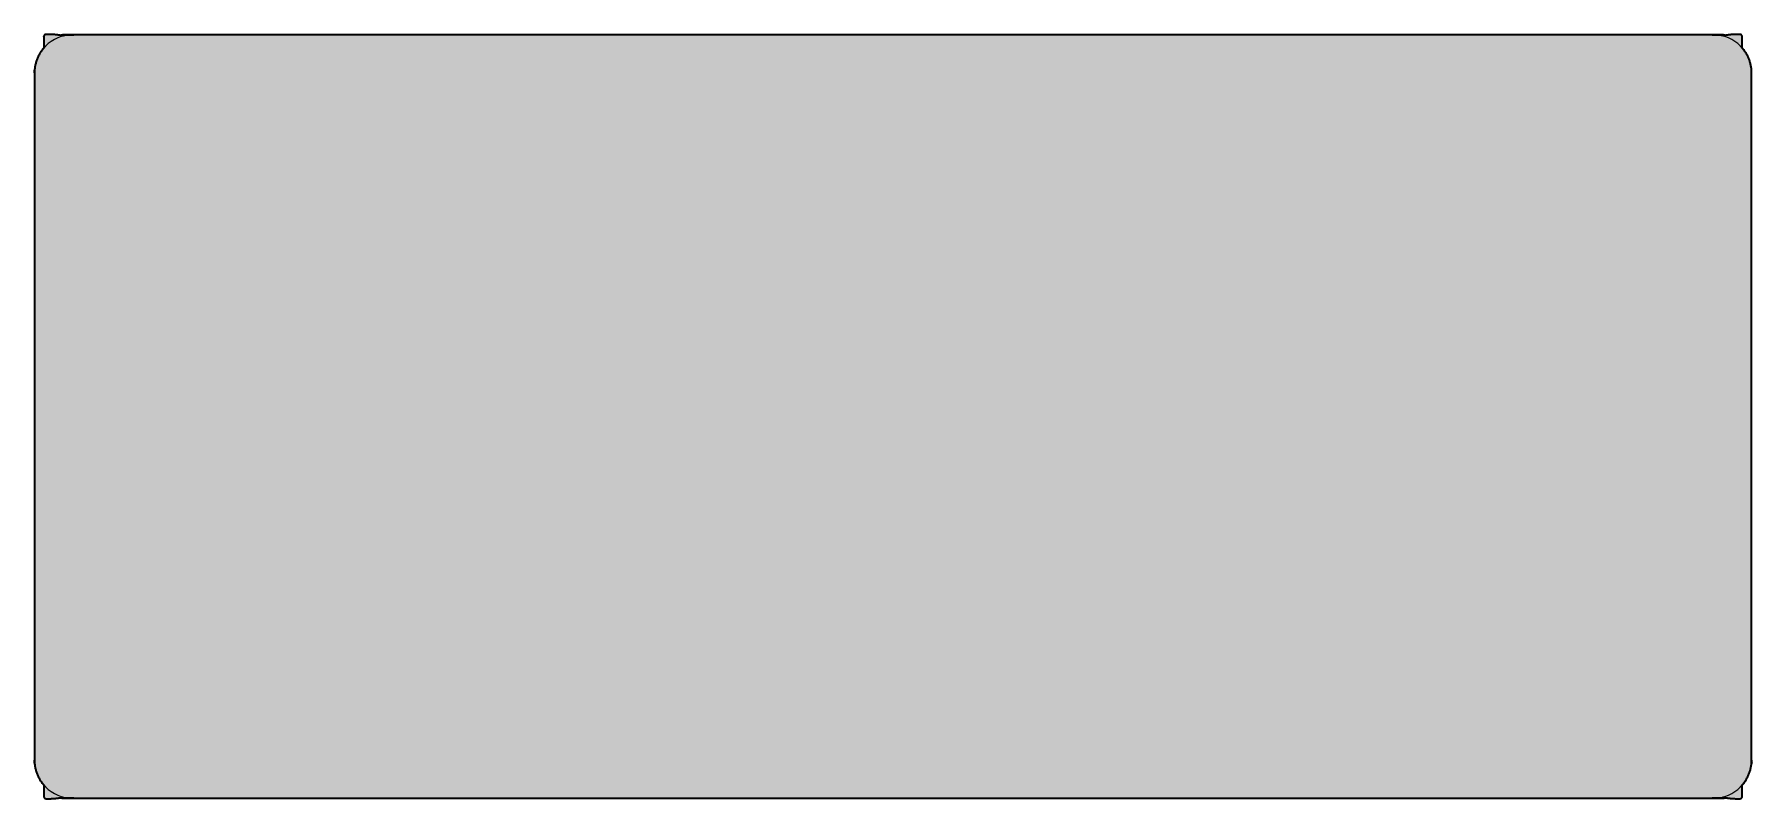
# Model space of a CAD drawing. Header units: millimetres. Extents: x 0 to 3025, y -1185 to 724.
# Drawn here: x 66 to 1866, y -1185 to -384 of the extents above; entities that cross this region are included whole.
import ezdxf

# ---------------------------------------------------------------- set-up
doc = ezdxf.new("R2010")
doc.units = ezdxf.units.MM
doc.layers.add('Blocks', color=7, linetype='Continuous')
doc.layers.add('Blocks$Fill', color=7, linetype='Continuous', true_color=0xffffff)
doc.layers.add('Blocks$Inner', color=7, linetype='Continuous', lineweight=25, true_color=0x007f00)
doc.layers.add('Blocks$Outline', color=7, linetype='Continuous', lineweight=35, true_color=0xff3f3f)

# ---------------------------------------------------------------- blocks, each defined once
blk = doc.blocks.new('Pluralis Office Desk Top')
at = {"layer": 'Blocks$Fill'}
blk.add_hatch(color=256, dxfattribs=at).paths.add_polyline_path([(1790, -386.5), (1790.6, -385.7), (1791.2, -385), (1791.8, -384.2), (1792.4, -383.5), (1792.9, -382.7), (1793.5, -381.9), (1794, -381.1), (1794.5, -380.3), (1794.9, -379.5), (1795.4, -378.7), (1795.8, -377.8), (1796.2, -377), (1796.6, -376.2), (1797, -375.3), (1797.3, -374.5), (1797.6, -373.6), (1797.9, -372.7), (1798.2, -371.9), (1798.5, -371), (1798.7, -370.2), (1798.9, -369.3), (1799.1, -368.4), (1799.3, -367.6), (1799.4, -366.7), (1799.6, -365.9), (1799.7, -365), (1799.8, -364.2), (1799.9, -363.3), (1799.9, -362.5), (1800, -361.6), (1800, -360.8), (1800, -360), (1800, 360), (1800, 360.8), (1800, 361.6), (1799.9, 362.5), (1799.9, 363.3), (1799.8, 364.2), (1799.7, 365), (1799.6, 365.9), (1799.4, 366.7), (1799.3, 367.6), (1799.1, 368.4), (1798.9, 369.3), (1798.7, 370.2), (1798.5, 371), (1798.2, 371.9), (1797.9, 372.7), (1797.6, 373.6), (1797.3, 374.5), (1797, 375.3), (1796.6, 376.2), (1796.2, 377), (1795.8, 377.8), (1795.4, 378.7), (1794.9, 379.5), (1794.5, 380.3), (1794, 381.1), (1793.5, 381.9), (1792.9, 382.7), (1792.4, 383.5), (1791.8, 384.2), (1791.2, 385), (1790.6, 385.7), (1790, 386.5), (1790, 396.9), (1790, 398), (1790, 398.2), (1790, 398.3), (1790, 398.4), (1790, 398.5), (1790, 398.6), (1790, 398.7), (1790, 398.7), (1789.9, 398.8), (1789.9, 398.9), (1789.9, 399), (1789.9, 399), (1789.9, 399.1), (1789.9, 399.1), (1789.9, 399.1), (1789.8, 399.2), (1789.8, 399.2), (1789.8, 399.3), (1789.8, 399.3), (1789.8, 399.4), (1789.7, 399.4), (1789.7, 399.4), (1789.7, 399.5), (1789.7, 399.5), (1789.7, 399.6), (1789.6, 399.6), (1789.6, 399.7), (1789.6, 399.7), (1789.5, 399.7), (1789.5, 399.8), (1789.5, 399.8), (1789.4, 399.9), (1789.4, 399.9), (1789.4, 399.9), (1789.3, 400), (1789.3, 400), (1789.3, 400), (1789.2, 400.1), (1789.2, 400.1), (1789.2, 400.1), (1789.1, 400.2), (1789.1, 400.2), (1789, 400.2), (1789, 400.2), (1788.9, 400.3), (1788.9, 400.3), (1788.9, 400.3), (1788.8, 400.3), (1788.8, 400.4), (1788.7, 400.4), (1788.7, 400.4), (1788.6, 400.4), (1788.6, 400.4), (1788.6, 400.4), (1788.5, 400.4), (1788.5, 400.5), (1788.4, 400.5), (1788.4, 400.5), (1788.4, 400.5), (1788.3, 400.5), (1788.2, 400.5), (1788.1, 400.5), (1788.1, 400.5), (1788, 400.5), (1787.9, 400.6), (1787.8, 400.6), (1787.5, 400.6), (1782.1, 400.5), (1780.3, 400.4), (1778.4, 400.3), (1776.6, 400.1), (1775.7, 400), (1774.7, 399.9), (1773.8, 399.7), (1772.8, 399.5), (1772.3, 399.6), (1771.8, 399.7), (1771.4, 399.8), (1770.9, 399.9), (1770.4, 400), (1769.9, 400), (1769.4, 400), (1768.9, 400.1), (1768.4, 400.1), (1767.9, 400.1), (1767.4, 400), (1766.9, 400), (1766.4, 399.9), (1765.9, 399.9), (1765.4, 399.8), (1764.9, 399.7), (1763.7, 399.8), (1762.4, 399.9), (1761.2, 400), (1760, 400), (40, 400), (38.8, 400), (37.6, 399.9), (36.3, 399.8), (35.1, 399.7), (34.6, 399.8), (34.1, 399.9), (33.6, 399.9), (33.1, 400), (32.6, 400), (32.1, 400.1), (31.6, 400.1), (31.1, 400.1), (30.6, 400), (30.1, 400), (29.6, 400), (29.1, 399.9), (28.6, 399.8), (28.2, 399.7), (27.7, 399.6), (27.2, 399.5), (26.2, 399.7), (25.3, 399.9), (24.3, 400), (23.4, 400.1), (21.6, 400.3), (19.7, 400.4), (17.9, 400.5), (12.5, 400.6), (12.2, 400.6), (12.1, 400.6), (12, 400.5), (11.9, 400.5), (11.9, 400.5), (11.8, 400.5), (11.7, 400.5), (11.6, 400.5), (11.6, 400.5), (11.6, 400.5), (11.5, 400.5), (11.5, 400.4), (11.4, 400.4), (11.4, 400.4), (11.4, 400.4), (11.3, 400.4), (11.3, 400.4), (11.2, 400.4), (11.2, 400.3), (11.1, 400.3), (11.1, 400.3), (11.1, 400.3), (11, 400.2), (11, 400.2), (10.9, 400.2), (10.9, 400.2), (10.8, 400.1), (10.8, 400.1), (10.8, 400.1), (10.7, 400), (10.7, 400), (10.7, 400), (10.6, 399.9), (10.6, 399.9), (10.6, 399.9), (10.5, 399.8), (10.5, 399.8), (10.5, 399.7), (10.4, 399.7), (10.4, 399.7), (10.4, 399.6), (10.3, 399.6), (10.3, 399.5), (10.3, 399.5), (10.3, 399.4), (10.3, 399.4), (10.2, 399.4), (10.2, 399.3), (10.2, 399.3), (10.2, 399.2), (10.2, 399.2), (10.1, 399.1), (10.1, 399.1), (10.1, 399.1), (10.1, 399), (10.1, 399), (10.1, 398.9), (10.1, 398.8), (10, 398.7), (10, 398.7), (10, 398.6), (10, 398.5), (10, 398.4), (10, 398.3), (10, 398.2), (10, 398), (10, 396.9), (10, 386.5), (9.4, 385.7), (8.8, 385), (8.2, 384.2), (7.6, 383.5), (7.1, 382.7), (6.5, 381.9), (6, 381.1), (5.5, 380.3), (5.1, 379.5), (4.6, 378.7), (4.2, 377.8), (3.8, 377), (3.4, 376.2), (3, 375.3), (2.7, 374.5), (2.4, 373.6), (2.1, 372.7), (1.8, 371.9), (1.5, 371), (1.3, 370.2), (1.1, 369.3), (0.9, 368.4), (0.7, 367.6), (0.6, 366.7), (0.4, 365.9), (0.3, 365), (0.2, 364.2), (0.1, 363.3), (0.1, 362.5), (0, 361.6), (0, 360.8), (0, 360), (0, -360), (0, -360.8), (0, -361.6), (0.1, -362.5), (0.1, -363.3), (0.2, -364.2), (0.3, -365), (0.4, -365.9), (0.6, -366.7), (0.7, -367.6), (0.9, -368.4), (1.1, -369.3), (1.3, -370.2), (1.5, -371), (1.8, -371.9), (2.1, -372.7), (2.4, -373.6), (2.7, -374.5), (3, -375.3), (3.4, -376.2), (3.8, -377), (4.2, -377.8), (4.6, -378.7), (5.1, -379.5), (5.5, -380.3), (6, -381.1), (6.5, -381.9), (7.1, -382.7), (7.6, -383.5), (8.2, -384.2), (8.8, -385), (9.4, -385.7), (10, -386.5), (10, -396.9), (10, -398), (10, -398.2), (10, -398.3), (10, -398.4), (10, -398.5), (10, -398.6), (10, -398.7), (10, -398.7), (10.1, -398.8), (10.1, -398.9), (10.1, -399), (10.1, -399), (10.1, -399.1), (10.1, -399.1), (10.1, -399.1), (10.2, -399.2), (10.2, -399.2), (10.2, -399.3), (10.2, -399.3), (10.2, -399.4), (10.3, -399.4), (10.3, -399.4), (10.3, -399.5), (10.3, -399.5), (10.3, -399.6), (10.4, -399.6), (10.4, -399.7), (10.4, -399.7), (10.5, -399.7), (10.5, -399.8), (10.5, -399.8), (10.6, -399.9), (10.6, -399.9), (10.6, -399.9), (10.7, -400), (10.7, -400), (10.7, -400), (10.8, -400.1), (10.8, -400.1), (10.8, -400.1), (10.9, -400.2), (10.9, -400.2), (11, -400.2), (11, -400.2), (11.1, -400.3), (11.1, -400.3), (11.1, -400.3), (11.2, -400.3), (11.2, -400.4), (11.3, -400.4), (11.3, -400.4), (11.4, -400.4), (11.4, -400.4), (11.4, -400.4), (11.5, -400.4), (11.5, -400.5), (11.6, -400.5), (11.6, -400.5), (11.6, -400.5), (11.7, -400.5), (11.8, -400.5), (11.9, -400.5), (11.9, -400.5), (12, -400.5), (12.1, -400.6), (12.2, -400.6), (12.5, -400.6), (17.9, -400.5), (19.7, -400.4), (21.6, -400.3), (23.4, -400.1), (24.3, -400), (25.3, -399.9), (26.2, -399.7), (27.2, -399.5), (27.7, -399.6), (28.2, -399.7), (28.6, -399.8), (29.1, -399.9), (29.6, -400), (30.1, -400), (30.6, -400), (31.1, -400.1), (31.6, -400.1), (32.1, -400.1), (32.6, -400), (33.1, -400), (33.6, -399.9), (34.1, -399.9), (34.6, -399.8), (35.1, -399.7), (36.3, -399.8), (37.6, -399.9), (38.8, -400), (40, -400), (1760, -400), (1761.2, -400), (1762.4, -399.9), (1763.7, -399.8), (1764.9, -399.7), (1765.4, -399.8), (1765.9, -399.9), (1766.4, -399.9), (1766.9, -400), (1767.4, -400), (1767.9, -400.1), (1768.4, -400.1), (1768.9, -400.1), (1769.4, -400), (1769.9, -400), (1770.4, -400), (1770.9, -399.9), (1771.4, -399.8), (1771.8, -399.7), (1772.3, -399.6), (1772.8, -399.5), (1773.8, -399.7), (1774.7, -399.9), (1775.7, -400), (1776.6, -400.1), (1778.4, -400.3), (1780.3, -400.4), (1782.1, -400.5), (1787.5, -400.6), (1787.8, -400.6), (1787.9, -400.6), (1788, -400.5), (1788.1, -400.5), (1788.1, -400.5), (1788.2, -400.5), (1788.3, -400.5), (1788.4, -400.5), (1788.4, -400.5), (1788.4, -400.5), (1788.5, -400.5), (1788.5, -400.4), (1788.6, -400.4), (1788.6, -400.4), (1788.6, -400.4), (1788.7, -400.4), (1788.7, -400.4), (1788.8, -400.4), (1788.8, -400.3), (1788.9, -400.3), (1788.9, -400.3), (1788.9, -400.3), (1789, -400.2), (1789, -400.2), (1789.1, -400.2), (1789.1, -400.2), (1789.2, -400.1), (1789.2, -400.1), (1789.2, -400.1), (1789.3, -400), (1789.3, -400), (1789.3, -400), (1789.4, -399.9), (1789.4, -399.9), (1789.4, -399.9), (1789.5, -399.8), (1789.5, -399.8), (1789.5, -399.7), (1789.6, -399.7), (1789.6, -399.7), (1789.6, -399.6), (1789.7, -399.6), (1789.7, -399.5), (1789.7, -399.5), (1789.7, -399.4), (1789.7, -399.4), (1789.8, -399.4), (1789.8, -399.3), (1789.8, -399.3), (1789.8, -399.2), (1789.8, -399.2), (1789.9, -399.1), (1789.9, -399.1), (1789.9, -399.1), (1789.9, -399), (1789.9, -399), (1789.9, -398.9), (1789.9, -398.8), (1790, -398.7), (1790, -398.7), (1790, -398.6), (1790, -398.5), (1790, -398.4), (1790, -398.3), (1790, -398.2), (1790, -398), (1790, -396.9)], flags=0)
at = {"layer": 'Blocks$Inner'}
for p, q in [((10, 386.5), (10, 396.9)), ((1760, 400), (40, 400)), ((1790, 386.5), (1790, 396.9)), ((0, 360), (0, -360)), ((1800, -360), (1800, 360)), ((10, -386.5), (10, -396.9)), ((1790, -386.5), (1790, -396.9)), ((40, -400), (1760, -400))]:
    blk.add_line(p, q, dxfattribs=at)
for centre, radius, start, end in [((40, 360), 40, 90, 180), ((31.5, 382.6), 17.5, 78.1967, 104.2586), ((1760, 360), 40, 0, 90), ((1768.5, 382.6), 17.5, 75.7414, 101.8033), ((40, -360), 40, 180, 270), ((1760, -360), 40, 270, 0), ((31.5, -382.6), 17.5, 255.7414, 281.8033), ((1768.5, -382.6), 17.5, 258.1967, 284.2586)]:
    blk.add_arc(centre, radius, start, end, dxfattribs=at)
for points, knots in [([(10, 398), (10, 398.2), (10, 398.4), (10.1, 398.9), (10.1, 399.1), (10.3, 399.6), (10.5, 399.8), (10.8, 400.1), (11.1, 400.3), (11.7, 400.6), (12.2, 400.6), (12.5, 400.6)], [0.0017537, 0.0017537, 0.0017537, 0.0017537, 0.0705358, 0.0705358, 0.1265045, 0.1265045, 0.1861761, 0.1861761, 0.2455709, 0.2455709, 0.3483074, 0.3483074, 0.3483074, 0.3483074]), ([(12.5, 400.6), (17.3, 400.6), (22.1, 400.5), (28.3, 399.3), (29.3, 399.1), (30.3, 398.8)], [0.3483074, 0.3483074, 0.3483074, 0.3483074, 0.8596187, 0.8596187, 0.9660235, 0.9660235, 0.9660235, 0.9660235]), ([(1787.5, 400.6), (1782.7, 400.6), (1777.9, 400.5), (1771.7, 399.3), (1770.7, 399.1), (1769.7, 398.8)], [0.311285, 0.311285, 0.311285, 0.311285, 1.763404, 1.763404, 2.065593, 2.065593, 2.065593, 2.065593]), ([(1790, 398), (1790, 398.2), (1790, 398.4), (1789.9, 398.9), (1789.9, 399.1), (1789.7, 399.6), (1789.5, 399.8), (1789.2, 400.1), (1788.9, 400.3), (1788.3, 400.6), (1787.8, 400.6), (1787.5, 400.6)], [0.0017537, 0.0017537, 0.0017537, 0.0017537, 0.0631879, 0.0631879, 0.1131774, 0.1131774, 0.1664743, 0.1664743, 0.2195241, 0.2195241, 0.3112853, 0.3112853, 0.3112853, 0.3112853]), ([(10, -398), (10, -398.2), (10, -398.4), (10.1, -398.9), (10.1, -399.1), (10.3, -399.6), (10.5, -399.8), (10.8, -400.1), (11.1, -400.3), (11.7, -400.6), (12.2, -400.6), (12.5, -400.6)], [0.0017537, 0.0017537, 0.0017537, 0.0017537, 0.0631879, 0.0631879, 0.1131774, 0.1131774, 0.1664743, 0.1664743, 0.2195241, 0.2195241, 0.3112853, 0.3112853, 0.3112853, 0.3112853]), ([(12.5, -400.6), (17.3, -400.6), (22.1, -400.5), (28.3, -399.3), (29.3, -399.1), (30.3, -398.8)], [0.311285, 0.311285, 0.311285, 0.311285, 1.763404, 1.763404, 2.065593, 2.065593, 2.065593, 2.065593]), ([(1787.5, -400.6), (1782.7, -400.6), (1777.9, -400.5), (1771.7, -399.3), (1770.7, -399.1), (1769.7, -398.8)], [0.3483074, 0.3483074, 0.3483074, 0.3483074, 0.8596187, 0.8596187, 0.9660235, 0.9660235, 0.9660235, 0.9660235]), ([(1790, -398), (1790, -398.2), (1790, -398.4), (1789.9, -398.9), (1789.9, -399.1), (1789.7, -399.6), (1789.5, -399.8), (1789.2, -400.1), (1788.9, -400.3), (1788.3, -400.6), (1787.8, -400.6), (1787.5, -400.6)], [0.0017537, 0.0017537, 0.0017537, 0.0017537, 0.0705358, 0.0705358, 0.1265045, 0.1265045, 0.1861761, 0.1861761, 0.2455709, 0.2455709, 0.3483074, 0.3483074, 0.3483074, 0.3483074])]:
    blk.add_open_spline(points, degree=3, knots=knots, dxfattribs=at)
for points in [[(10, 396.9), (10, 397.1), (10, 397.3), (10, 397.6), (10, 397.8), (10, 398)], [(1790, 396.9), (1790, 397.1), (1790, 397.3), (1790, 397.6), (1790, 397.8), (1790, 398)], [(10, -396.9), (10, -397.1), (10, -397.3), (10, -397.6), (10, -397.8), (10, -398)], [(1790, -396.9), (1790, -397.1), (1790, -397.3), (1790, -397.6), (1790, -397.8), (1790, -398)]]:
    blk.add_open_spline(points, degree=5, dxfattribs=at)
at = {"layer": 'Blocks$Outline'}
for points, knots in [([(27.2, 399.5), (24.1, 400.1), (21.2, 400.4), (18.3, 400.6), (15.4, 400.6), (12.5, 400.6), (12.3, 400.6), (12.1, 400.6), (11.8, 400.5), (11.6, 400.5), (11.2, 400.3), (11, 400.3), (10.9, 400.2), (10.8, 400.1), (10.5, 399.8), (10.4, 399.7), (10.4, 399.6), (10.3, 399.5), (10.1, 399.2), (10.1, 399), (10.1, 398.9), (10, 398.8), (10, 398.5), (10, 398.4), (10, 398.3), (10, 398.1), (10, 398), (10, 397.8), (10, 397.6), (10, 397.3), (10, 397.1), (10, 396.9), (10, 394.8), (10, 392.7), (10, 390.6), (10, 388.5), (10, 386.5)], [-0.857905, -0.857905, -0.857905, -0.857905, -0.857905, -0.857905, -0.348307, -0.348307, -0.348307, -0.348307, -0.348307, -0.245571, -0.245571, -0.245571, -0.245571, -0.186176, -0.186176, -0.186176, -0.186176, -0.126504, -0.126504, -0.126504, -0.126504, -0.070536, -0.070536, -0.070536, -0.070536, -0.001754, -0.001754, -0.001754, -0.001754, -0.001754, 0, 0, 0, 0, 0, 0.410786, 0.410786, 0.410786, 0.410786, 0.410786, 0.410786]), ([(1790, 386.5), (1790, 388.5), (1790, 390.6), (1790, 392.7), (1790, 394.8), (1790, 396.9), (1790, 397.1), (1790, 397.3), (1790, 397.6), (1790, 397.8), (1790, 398), (1790, 398.1), (1790, 398.3), (1790, 398.4), (1790, 398.5), (1790, 398.8), (1789.9, 398.9), (1789.9, 399), (1789.9, 399.2), (1789.7, 399.5), (1789.6, 399.6), (1789.6, 399.7), (1789.5, 399.8), (1789.2, 400.1), (1789.1, 400.2), (1789, 400.3), (1788.8, 400.3), (1788.4, 400.5), (1788.2, 400.5), (1787.9, 400.6), (1787.7, 400.6), (1787.5, 400.6), (1784.6, 400.6), (1781.7, 400.6), (1778.8, 400.4), (1775.9, 400.1), (1772.8, 399.5)], [-0.410786, -0.410786, -0.410786, -0.410786, -0.410786, -0.410786, 0, 0, 0, 0, 0, 0.001754, 0.001754, 0.001754, 0.001754, 0.001754, 0.063188, 0.063188, 0.063188, 0.063188, 0.113177, 0.113177, 0.113177, 0.113177, 0.166474, 0.166474, 0.166474, 0.166474, 0.219524, 0.219524, 0.219524, 0.219524, 0.311285, 0.311285, 0.311285, 0.311285, 0.311285, 1.758537, 1.758537, 1.758537, 1.758537, 1.758537, 1.758537]), ([(10, -386.5), (10, -388.5), (10, -390.6), (10, -392.7), (10, -394.8), (10, -396.9), (10, -397.1), (10, -397.3), (10, -397.6), (10, -397.8), (10, -398), (10, -398.1), (10, -398.3), (10, -398.4), (10, -398.5), (10, -398.8), (10.1, -398.9), (10.1, -399), (10.1, -399.2), (10.3, -399.5), (10.4, -399.6), (10.4, -399.7), (10.5, -399.8), (10.8, -400.1), (10.9, -400.2), (11, -400.3), (11.2, -400.3), (11.6, -400.5), (11.8, -400.5), (12.1, -400.6), (12.3, -400.6), (12.5, -400.6), (15.4, -400.6), (18.3, -400.6), (21.2, -400.4), (24.1, -400.1), (27.2, -399.5)], [-0.410786, -0.410786, -0.410786, -0.410786, -0.410786, -0.410786, 0, 0, 0, 0, 0, 0.001754, 0.001754, 0.001754, 0.001754, 0.001754, 0.063188, 0.063188, 0.063188, 0.063188, 0.113177, 0.113177, 0.113177, 0.113177, 0.166474, 0.166474, 0.166474, 0.166474, 0.219524, 0.219524, 0.219524, 0.219524, 0.311285, 0.311285, 0.311285, 0.311285, 0.311285, 1.758537, 1.758537, 1.758537, 1.758537, 1.758537, 1.758537]), ([(1772.8, -399.5), (1775.9, -400.1), (1778.8, -400.4), (1781.7, -400.6), (1784.6, -400.6), (1787.5, -400.6), (1787.7, -400.6), (1787.9, -400.6), (1788.2, -400.5), (1788.4, -400.5), (1788.8, -400.3), (1789, -400.3), (1789.1, -400.2), (1789.2, -400.1), (1789.5, -399.8), (1789.6, -399.7), (1789.6, -399.6), (1789.7, -399.5), (1789.9, -399.2), (1789.9, -399), (1789.9, -398.9), (1790, -398.8), (1790, -398.5), (1790, -398.4), (1790, -398.3), (1790, -398.1), (1790, -398), (1790, -397.8), (1790, -397.6), (1790, -397.3), (1790, -397.1), (1790, -396.9), (1790, -394.8), (1790, -392.7), (1790, -390.6), (1790, -388.5), (1790, -386.5)], [-0.857905, -0.857905, -0.857905, -0.857905, -0.857905, -0.857905, -0.348307, -0.348307, -0.348307, -0.348307, -0.348307, -0.245571, -0.245571, -0.245571, -0.245571, -0.186176, -0.186176, -0.186176, -0.186176, -0.126504, -0.126504, -0.126504, -0.126504, -0.070536, -0.070536, -0.070536, -0.070536, -0.001754, -0.001754, -0.001754, -0.001754, -0.001754, 0, 0, 0, 0, 0, 0.410786, 0.410786, 0.410786, 0.410786, 0.410786, 0.410786])]:
    blk.add_open_spline(points, degree=5, knots=knots, dxfattribs=at)
for points, weights, knots in [([(1764.9, 399.7), (1762.5, 400), (1760, 400), (900, 400), (40, 400), (37.5, 400), (35.1, 399.7)], [0.954389709824, 0.975073500273, 1, 1, 1, 0.975073446976, 0.954389621374], [134.093707, 134.093707, 134.093707, 134.304229, 134.304229, 202.020764, 202.020764, 202.231287, 202.231287, 202.231287]), ([(10, 386.5), (0, 375.1), (0, 360), (0, 0), (0, -360), (0, -375.1), (10, -386.5)], [0.854391866802, 0.864634545667, 1, 1, 1, 0.864634544925, 0.854391866689], [203.3512, 203.3512, 203.3512, 204.494459, 204.494459, 232.840916, 232.840916, 233.984175, 233.984175, 233.984175]), ([(1790, -386.5), (1800, -375.1), (1800, -360), (1800, 0), (1800, 360)], [0.854391866802, 0.864634545667, 1, 1, 1], [304.361582, 304.361582, 304.361582, 305.504841, 305.504841, 333.851298, 333.851298, 333.851298]), ([(35.1, -399.7), (37.5, -400), (40, -400), (900, -400), (1760, -400), (1762.5, -400), (1764.9, -399.7)], [0.954389709824, 0.975073500273, 1, 1, 1, 0.975073446976, 0.954389621375], [235.104089, 235.104089, 235.104089, 235.314611, 235.314611, 303.031146, 303.031146, 303.241669, 303.241669, 303.241669])]:
    blk.add_rational_spline(points, weights, degree=2, knots=knots, dxfattribs=at)
for points, weights in [([(35.1, 399.7), (31.1, 400.5), (27.2, 399.5)], [1, 0.974248395428, 1]), ([(1772.8, 399.5), (1768.9, 400.5), (1764.9, 399.7)], [1, 0.974248325714, 1]), ([(1800, 360), (1800, 375.1), (1790, 386.5)], [1, 0.864634544925, 0.854391866689]), ([(27.2, -399.5), (31.1, -400.5), (35.1, -399.7)], [1, 0.974248325714, 1]), ([(1764.9, -399.7), (1768.9, -400.5), (1772.8, -399.5)], [1, 0.974248395428, 1])]:
    blk.add_rational_spline(points, weights, degree=2, dxfattribs=at)

msp = doc.modelspace()

# ---------------------------------------------------------------- block references
at = {"layer": 'Blocks'}
msp.add_blockref('Pluralis Office Desk Top', (65.9, -784.9), dxfattribs=at)

doc.saveas('drawing.dxf')
